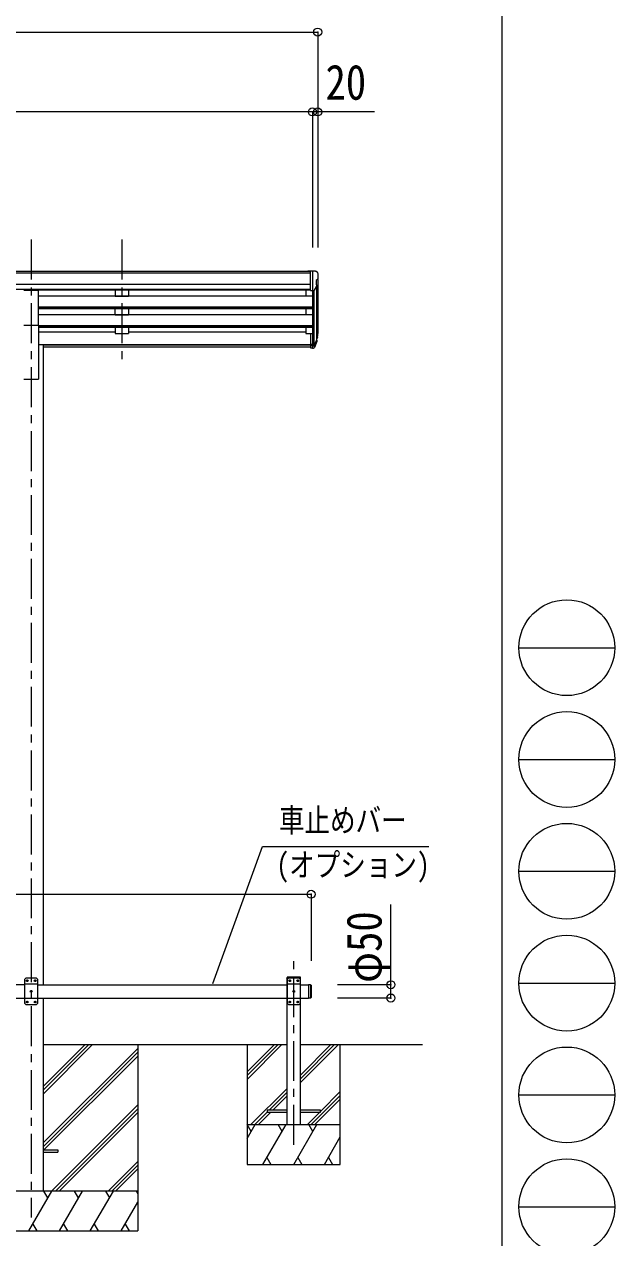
# Model space of a CAD drawing. Units: millimetres at full size, sheet at 1:30; details may follow other scales. Extents: x -8432 to 8432, y -5820 to 5820.
# Drawn here: x 6214 to 8432, y -3266 to 1292 of the extents above; entities that cross this region are included whole.
import ezdxf
from ezdxf.enums import TextEntityAlignment as Align

# ---------------------------------------------------------------- set-up
doc = ezdxf.new("R2010")
doc.units = ezdxf.units.MM
doc.header["$LTSCALE"] = 30
doc.header["$PDMODE"] = 32
doc.header["$PDSIZE"] = 30
doc.linetypes.add('CHAIN1', pattern=[8, 5, -1, 1, -1])
for name, color, linetype, lineweight in [('0-0_0', 7, 'Continuous', 9), ('0-1_本体', 5, 'CHAIN1', 9), ('0-3_ELV2', 4, 'Continuous', 9), ('0-6_OTH_LINE', 6, 'Continuous', 9), ('0-7_SHAPE', 7, 'Continuous', 9), ('F-0_240', 7, 'Continuous', 9)]:
    doc.layers.add(name, color=color, linetype=linetype, lineweight=lineweight)
doc.styles.add('ＭＳ ゴシック', font='')
doc.styles.get('ＭＳ ゴシック').set_extended_font_data('MS Gothic')

msp = doc.modelspace()

# ---------------------------------------------------------------- linework, layer by layer
at = {"layer": '0-0_0'}
for p, q in [((6285.12, -2726.54), (6470.75, -2540.91)), ((6285.12, -2712.39), (6456.61, -2540.91)), ((6285.12, -2698.25), (6442.47, -2540.91)), ((6285.12, -2540.91), (7201.12, -2540.91)), ((6639.92, -2540.91), (6639.92, -3240.9)), ((7051.12, -2671.54), (7181.75, -2540.91)), ((7051.12, -2657.4), (7167.61, -2540.91)), ((7051.12, -2643.25), (7153.47, -2540.91)), ((7051.12, -2540.91), (7051.12, -2990.91)), ((7251.12, -2655.39), (7365.6, -2540.91)), ((7251.12, -2669.53), (7379.74, -2540.91)), ((7251.12, -2683.67), (7393.88, -2540.91)), ((7251.12, -2540.91), (7710.15, -2540.91)), ((6285.12, -2910.38), (6639.92, -2555.58)), ((6285.12, -2924.52), (6639.92, -2569.73)), ((6287.38, -2936.41), (6639.92, -2583.87)), ((7065.6, -2840.91), (7201.12, -2705.39)), ((7133.74, -2786.91), (7201.12, -2719.53)), ((7147.88, -2786.91), (7201.12, -2733.67)), ((7291.87, -2840.91), (7401.12, -2731.66)), ((7326.12, -2792.52), (7401.12, -2717.52)), ((6316.73, -3090.9), (6639.92, -2767.72)), ((7306.01, -2840.91), (7401.12, -2745.8)), ((6330.87, -3090.9), (6639.92, -2781.86)), ((6345.01, -3090.9), (6639.92, -2796)), ((7079.74, -2840.91), (7126.12, -2794.53)), ((7093.88, -2840.91), (7139.88, -2794.91)), ((7277.73, -2840.91), (7323.73, -2794.91)), ((7051.12, -2840.91), (7401.12, -2840.91)), ((7051.12, -2894.02), (7081.78, -2840.91)), ((7066.78, -2866.89), (7051.78, -2840.91)), ((7110.65, -2990.91), (7197.25, -2840.91)), ((7182.25, -2866.89), (7167.25, -2840.91)), ((7226.12, -2990.91), (7312.72, -2840.91)), ((7297.72, -2866.89), (7282.72, -2840.91)), ((7341.59, -2990.91), (7401.12, -2887.8)), ((6528.86, -3090.9), (6639.92, -2979.85)), ((6543, -3090.9), (6639.92, -2993.99)), ((6557.14, -3090.9), (6639.92, -3008.13)), ((7125.65, -2964.93), (7140.65, -2990.91)), ((7241.12, -2964.93), (7256.12, -2990.91)), ((7356.59, -2964.93), (7371.59, -2990.91)), ((6639.92, -3090.9), (5839.92, -3090.9)), ((6231.07, -3240.9), (6317.68, -3090.9)), ((6302.68, -3116.89), (6287.68, -3090.9)), ((6346.54, -3240.9), (6433.15, -3090.9)), ((6418.15, -3116.89), (6403.15, -3090.9)), ((6462.02, -3240.9), (6548.62, -3090.9)), ((6518.62, -3090.9), (6533.62, -3116.89)), ((6634.09, -3090.9), (6639.92, -3101)), ((6577.48, -3240.9), (6639.92, -3132.77)), ((6246.07, -3214.92), (6261.07, -3240.9)), ((6361.54, -3214.93), (6376.54, -3240.9)), ((6477.01, -3214.93), (6492.01, -3240.9)), ((6592.48, -3214.93), (6607.48, -3240.9)), ((5839.92, -3240.9), (6639.92, -3240.9))]:
    msp.add_line(p, q, dxfattribs=at)
msp.add_lwpolyline([(7051.12, -2990.91), (7401.12, -2990.91), (7401.12, -2540.91)], dxfattribs=at)
at = {"layer": '0-1_本体'}
for p, q in [((6240.12, 483.5), (6240.12, -3190.91)), ((6580.12, 483.5), (6580.12, 5.98)), ((7226.12, -2917.46), (7226.12, -2201.43))]:
    msp.add_line(p, q, dxfattribs=at)
at = {"layer": '0-3_ELV2'}
for p, q in [((7289.62, 362.49), (2300.62, 362.49)), ((7289.62, 357.27), (2300.62, 357.27)), ((7279.62, 362.49), (7279.62, 364.01)), ((7308.12, 364.09), (7289.62, 364.09)), ((7296.12, 364.09), (7296.12, 130.37)), ((7308.12, 364.09), (7310.45, 363.95)), ((7310.12, 329.58), (7310.12, 313.3)), ((7315.59, 332.91), (7310.27, 329.84)), ((7311.21, 363.53), (7315.28, 357.72)), ((7316.12, 333.52), (7316.12, 130.74)), ((7318.12, 354.72), (7318.12, 354.09)), ((7289.62, 313.74), (2290.62, 313.74)), ((7289.62, 295.89), (2290.62, 295.89)), ((6212.62, 293.46), (6267.62, 293.46)), ((6267.62, 161.67), (6267.62, 293.46)), ((7289.62, 292.64), (6267.62, 292.64)), ((6555.12, 292.54), (6555.12, 270.68)), ((6605.12, 292.54), (6605.12, 270.68)), ((7271.12, 292.64), (7271.12, 270.58)), ((7289.62, 292.11), (7296.12, 292.11)), ((7296.12, 291.11), (7301.33, 291.43)), ((7302.12, 291.59), (7302.13, 85.59)), ((7303.74, 292.92), (7312.75, 308.52)), ((7311.15, 305.75), (7311.15, 104.03)), ((7296.12, 270.58), (6267.62, 270.58)), ((7296.12, 228.7), (6267.62, 228.7)), ((6555.12, 270.68), (6605.12, 270.68)), ((7296.12, 227.21), (6267.62, 227.21)), ((7296.12, 222.89), (6267.62, 222.89)), ((7296.12, 200.48), (6267.62, 200.48)), ((6555.12, 200.57), (6555.12, 222.89)), ((6555.12, 200.57), (6605.12, 200.57)), ((6605.12, 222.89), (6605.12, 200.57)), ((7271.12, 222.89), (7271.12, 200.48)), ((6212.62, 161.67), (6267.62, 161.67)), ((6267.62, 161.67), (6267.62, -40.91)), ((7296.12, 158.6), (6267.62, 158.6)), ((7296.12, 157.1), (6267.62, 157.1)), ((7296.12, 152.78), (6267.62, 152.78)), ((6555.12, 152.78), (6555.12, 129.74)), ((6605.12, 152.78), (6605.12, 129.74)), ((7271.12, 152.78), (7271.12, 129.74)), ((6555.12, 134.68), (6267.62, 134.68)), ((6555.12, 129.74), (6605.12, 129.74)), ((7271.12, 134.68), (6605.12, 134.68)), ((7271.12, 129.74), (7289.62, 129.74)), ((7289.62, 130.37), (7296.12, 130.37)), ((7289.62, 130.37), (7289.62, 76.34)), ((7296.12, 130.37), (7296.12, 75.6)), ((7302.55, 86.02), (7310.31, 101.42)), ((7311.75, 101.07), (7303.56, 84.89)), ((7312.37, 100.5), (7303.56, 76.95)), ((7314.42, 117.56), (7311.15, 110.5)), ((7315.02, 116.18), (7311.15, 108.23)), ((7312.71, 104.91), (7312.37, 100.5)), ((6285.32, 88.09), (6267.62, 88.09)), ((6285.32, 88.09), (6285.32, -2315.91)), ((7289.62, 87.67), (6285.32, 87.67)), ((7289.62, 86.27), (6285.32, 86.27)), ((7289.62, 78.58), (6285.32, 78.58)), ((7289.62, 90.24), (7296.12, 90.24)), ((7289.62, 85.36), (7296.12, 85.36)), ((7289.62, 76.34), (7296.12, 76.34)), ((7296.12, 85.34), (7301.25, 85.34)), ((7296.12, 83.53), (7300.96, 83.53)), ((7296.12, 75.6), (7300.96, 75.6)), ((6212.62, -40.91), (6267.62, -40.91)), ((6215.12, -2315.91), (4815.12, -2315.91)), ((6220.12, -2290.91), (6215.12, -2295.91)), ((6215.12, -2295.91), (6215.12, -2385.91)), ((6265.12, -2313.61), (6215.12, -2313.61)), ((6260.12, -2290.91), (6220.12, -2290.91)), ((6223.86, -2300.49), (6223.02, -2300.49)), ((6226.38, -2301.33), (6227.22, -2301.33)), ((6253.86, -2300.49), (6253.02, -2300.49)), ((6256.38, -2301.33), (6257.22, -2301.33)), ((6260.12, -2290.91), (6265.12, -2295.91)), ((6265.12, -2385.91), (6265.12, -2295.91)), ((6265.12, -2315.91), (7201.12, -2315.91)), ((7200.82, -2290.91), (7200.93, -2288.85)), ((7251.42, -2290.91), (7200.82, -2290.91)), ((7206.12, -2290.91), (7201.12, -2295.91)), ((7201.12, -2840.91), (7201.12, -2290.91)), ((7201.12, -2295.91), (7201.12, -2385.91)), ((7251.12, -2313.61), (7201.12, -2313.61)), ((7250.31, -2287.91), (7201.92, -2287.91)), ((7246.12, -2290.91), (7206.12, -2290.91)), ((7209.86, -2300.49), (7209.02, -2300.49)), ((7209.02, -2300.49), (7209.02, -2301.33)), ((7209.02, -2301.33), (7209.86, -2301.33)), ((7210.7, -2298.81), (7210.7, -2299.65)), ((7211.54, -2298.81), (7210.7, -2298.81)), ((7210.7, -2302.17), (7210.7, -2303.01)), ((7210.7, -2303.01), (7211.54, -2303.01)), ((7211.54, -2299.65), (7211.54, -2298.81)), ((7211.54, -2303.01), (7211.54, -2302.17)), ((7213.22, -2300.49), (7212.38, -2300.49)), ((7212.38, -2301.33), (7213.22, -2301.33)), ((7213.22, -2301.33), (7213.22, -2300.49)), ((7239.86, -2300.49), (7239.02, -2300.49)), ((7239.02, -2300.49), (7239.02, -2301.33)), ((7239.02, -2301.33), (7239.86, -2301.33)), ((7240.7, -2298.81), (7240.7, -2299.65)), ((7241.54, -2298.81), (7240.7, -2298.81)), ((7240.7, -2302.17), (7240.7, -2303.01)), ((7240.7, -2303.01), (7241.54, -2303.01)), ((7241.54, -2299.65), (7241.54, -2298.81)), ((7241.54, -2303.01), (7241.54, -2302.17)), ((7243.22, -2300.49), (7242.38, -2300.49)), ((7242.38, -2301.33), (7243.22, -2301.33)), ((7243.22, -2301.33), (7243.22, -2300.49)), ((7246.12, -2290.91), (7251.12, -2295.91)), ((7251.12, -2840.91), (7251.12, -2290.91)), ((7251.12, -2385.91), (7251.12, -2295.91)), ((7251.12, -2315.91), (7281.12, -2315.91)), ((7251.42, -2290.91), (7251.31, -2288.85)), ((7289.12, -2315.91), (7281.12, -2315.91)), ((7281.12, -2315.91), (7281.12, -2365.91)), ((4815.12, -2365.91), (6215.12, -2365.91)), ((6265.12, -2368.21), (6215.12, -2368.21)), ((6238.86, -2340.49), (6238.02, -2340.49)), ((6241.38, -2341.33), (6242.22, -2341.33)), ((6265.12, -2365.91), (7201.12, -2365.91)), ((6285.12, -2365.91), (6285.12, -3090.91)), ((7251.12, -2368.21), (7201.12, -2368.21)), ((7224.86, -2340.49), (7224.02, -2340.49)), ((7224.02, -2340.49), (7224.02, -2341.33)), ((7224.02, -2341.33), (7224.86, -2341.33)), ((7225.7, -2338.81), (7225.7, -2339.65)), ((7226.54, -2338.81), (7225.7, -2338.81)), ((7225.7, -2342.17), (7225.7, -2343.01)), ((7225.7, -2343.01), (7226.54, -2343.01)), ((7226.54, -2339.65), (7226.54, -2338.81)), ((7226.54, -2343.01), (7226.54, -2342.17)), ((7228.22, -2340.49), (7227.38, -2340.49)), ((7227.38, -2341.33), (7228.22, -2341.33)), ((7228.22, -2341.33), (7228.22, -2340.49)), ((7251.12, -2365.91), (7281.12, -2365.91)), ((7289.12, -2365.91), (7281.12, -2365.91)), ((6220.12, -2390.91), (6215.12, -2385.91)), ((6220.12, -2390.91), (6260.12, -2390.91)), ((6223.86, -2380.49), (6223.02, -2380.49)), ((6226.38, -2381.33), (6227.22, -2381.33)), ((6253.86, -2380.49), (6253.02, -2380.49)), ((6256.38, -2381.33), (6257.22, -2381.33)), ((6260.12, -2390.91), (6265.12, -2385.91)), ((7206.12, -2390.91), (7201.12, -2385.91)), ((7206.12, -2390.91), (7246.12, -2390.91)), ((7209.86, -2380.49), (7209.02, -2380.49)), ((7209.02, -2380.49), (7209.02, -2381.33)), ((7209.02, -2381.33), (7209.86, -2381.33)), ((7210.7, -2378.81), (7210.7, -2379.65)), ((7211.54, -2378.81), (7210.7, -2378.81)), ((7210.7, -2382.17), (7210.7, -2383.01)), ((7210.7, -2383.01), (7211.54, -2383.01)), ((7211.54, -2379.65), (7211.54, -2378.81)), ((7211.54, -2383.01), (7211.54, -2382.17)), ((7213.22, -2380.49), (7212.38, -2380.49)), ((7212.38, -2381.33), (7213.22, -2381.33)), ((7213.22, -2381.33), (7213.22, -2380.49)), ((7239.86, -2380.49), (7239.02, -2380.49)), ((7239.02, -2380.49), (7239.02, -2381.33)), ((7239.02, -2381.33), (7239.86, -2381.33)), ((7240.7, -2378.81), (7240.7, -2379.65)), ((7241.54, -2378.81), (7240.7, -2378.81)), ((7240.7, -2382.17), (7240.7, -2383.01)), ((7240.7, -2383.01), (7241.54, -2383.01)), ((7241.54, -2379.65), (7241.54, -2378.81)), ((7241.54, -2383.01), (7241.54, -2382.17)), ((7243.22, -2380.49), (7242.38, -2380.49)), ((7242.38, -2381.33), (7243.22, -2381.33)), ((7243.22, -2381.33), (7243.22, -2380.49)), ((7246.12, -2390.91), (7251.12, -2385.91)), ((7201.12, -2786.91), (7126.12, -2786.91)), ((7126.12, -2786.91), (7126.12, -2794.91)), ((7126.12, -2794.91), (7201.12, -2794.91)), ((7326.12, -2786.91), (7251.12, -2786.91)), ((7251.12, -2794.91), (7326.12, -2794.91)), ((7326.12, -2794.91), (7326.12, -2786.91)), ((6285.12, -2936.41), (6339.92, -2936.41)), ((6285.12, -2945.41), (6339.92, -2945.41)), ((6339.92, -2936.41), (6339.92, -2945.41))]:
    msp.add_line(p, q, dxfattribs=at)
for points in [[(7289.62, 292.11), (7289.62, 364.09), (7279.62, 364.01)], [(6223.02, -2300.49), (6223.02, -2301.33), (6223.86, -2301.33)], [(6225.54, -2299.65), (6225.54, -2298.81), (6224.7, -2298.81), (6224.7, -2299.65)], [(6224.7, -2302.17), (6224.7, -2303.01), (6225.54, -2303.01), (6225.54, -2302.17)], [(6227.22, -2301.33), (6227.22, -2300.49), (6226.38, -2300.49)], [(6253.02, -2300.49), (6253.02, -2301.33), (6253.86, -2301.33)], [(6255.54, -2299.65), (6255.54, -2298.81), (6254.7, -2298.81), (6254.7, -2299.65)], [(6254.7, -2302.17), (6254.7, -2303.01), (6255.54, -2303.01), (6255.54, -2302.17)], [(6257.22, -2301.33), (6257.22, -2300.49), (6256.38, -2300.49)], [(7291.12, -2317.91), (7289.12, -2315.91), (7289.12, -2365.91)], [(7291.12, -2317.91), (7291.12, -2363.91), (7289.12, -2365.91)], [(6238.02, -2340.49), (6238.02, -2341.33), (6238.86, -2341.33)], [(6240.54, -2339.65), (6240.54, -2338.81), (6239.7, -2338.81), (6239.7, -2339.65)], [(6239.7, -2342.17), (6239.7, -2343.01), (6240.54, -2343.01), (6240.54, -2342.17)], [(6242.22, -2341.33), (6242.22, -2340.49), (6241.38, -2340.49)], [(6223.02, -2380.49), (6223.02, -2381.33), (6223.86, -2381.33)], [(6225.54, -2379.65), (6225.54, -2378.81), (6224.7, -2378.81), (6224.7, -2379.65)], [(6224.7, -2382.17), (6224.7, -2383.01), (6225.54, -2383.01), (6225.54, -2382.17)], [(6227.22, -2381.33), (6227.22, -2380.49), (6226.38, -2380.49)], [(6253.02, -2380.49), (6253.02, -2381.33), (6253.86, -2381.33)], [(6255.54, -2379.65), (6255.54, -2378.81), (6254.7, -2378.81), (6254.7, -2379.65)], [(6254.7, -2382.17), (6254.7, -2383.01), (6255.54, -2383.01), (6255.54, -2382.17)], [(6257.22, -2381.33), (6257.22, -2380.49), (6256.38, -2380.49)]]:
    msp.add_lwpolyline(points, dxfattribs=at)
for centre in [(6225.12, -2300.91), (6255.12, -2300.91), (7211.12, -2300.91), (7241.12, -2300.91), (6240.12, -2340.91), (7226.12, -2340.91), (6225.12, -2380.91), (6255.12, -2380.91), (7211.12, -2380.91), (7241.12, -2380.91)]:
    msp.add_circle(centre, 3.5, dxfattribs=at)
for centre, radius, start, end in [((7310.42, 329.58), 0.3, 120, 180), ((7310.39, 362.95), 1, 35, 86.5), ((7315.12, 354.72), 3, 0, 87), ((7311.21, 337.28), 6.18, 315.00103, 354.2965), ((7116.12, 354.09), 202, 355.05096, 0), ((7301.14, 294.42), 3, 273.5, 330), ((7310.42, 313.3), 0.3, 180, 265.2833), ((7310.15, 310.02), 3, 330, 85.2833), ((7285.53, 127.06), 30.41, 341.80266, 352.8448), ((7286.94, 125.3), 29.53, 342.01856, 353.49194), ((6223.86, -2299.65), 0.84, 270, 0), ((6223.86, -2302.17), 0.84, 0, 90), ((6226.38, -2299.65), 0.84, 180, 270), ((6226.38, -2302.17), 0.84, 90, 180), ((6253.86, -2299.65), 0.84, 270, 0), ((6253.86, -2302.17), 0.84, 0, 90), ((6256.38, -2299.65), 0.84, 180, 270), ((6256.38, -2302.17), 0.84, 90, 180), ((7201.92, -2288.91), 1, 90, 176.99994), ((7209.86, -2299.65), 0.84, 270, 0), ((7209.86, -2302.17), 0.84, 0, 90), ((7212.38, -2299.65), 0.84, 180, 270), ((7212.38, -2302.17), 0.84, 90, 180), ((7239.86, -2299.65), 0.84, 270, 0), ((7239.86, -2302.17), 0.84, 0, 90), ((7242.38, -2299.65), 0.84, 180, 270), ((7242.38, -2302.17), 0.84, 90, 180), ((7250.31, -2288.91), 1, 3.00011, 90), ((6238.86, -2339.65), 0.84, 270, 0), ((6238.86, -2342.17), 0.84, 0, 90), ((6241.38, -2339.65), 0.84, 180, 270), ((6241.38, -2342.17), 0.84, 90, 180), ((7224.86, -2339.65), 0.84, 270, 0), ((7224.86, -2342.17), 0.84, 0, 90), ((7227.38, -2339.65), 0.84, 180, 270), ((7227.38, -2342.17), 0.84, 90, 180), ((6223.86, -2379.65), 0.84, 270, 0), ((6223.86, -2382.17), 0.84, 0, 90), ((6226.38, -2379.65), 0.84, 180, 270), ((6226.38, -2382.17), 0.84, 90, 180), ((6253.86, -2379.65), 0.84, 270, 0), ((6253.86, -2382.17), 0.84, 0, 90), ((6256.38, -2379.65), 0.84, 180, 270), ((6256.38, -2382.17), 0.84, 90, 180), ((7209.86, -2379.65), 0.84, 270, 0), ((7209.86, -2382.17), 0.84, 0, 90), ((7212.38, -2379.65), 0.84, 180, 270), ((7212.38, -2382.17), 0.84, 90, 180), ((7239.86, -2379.65), 0.84, 270, 0), ((7239.86, -2382.17), 0.84, 0, 90), ((7242.38, -2379.65), 0.84, 180, 270), ((7242.38, -2382.17), 0.84, 90, 180)]:
    msp.add_arc(centre, radius, start, end, dxfattribs=at)
for centre, major_axis, ratio, start_param, end_param in [((7226.2, 124.96), (88.05, 0), 0.90356, 5.9828017, 6.0168888), ((7311.41, 104.91), (-1.3, 0), 0.90356, 2.9359903, 4.9130961), ((7225.49, 121.1), (89.07, 0), 0.90356, 6.0316505, 6.077583), ((7228.26, 131.54), (-87.93, 4.42), 0.541684, 3.060334, 3.2172517), ((7227.47, 124.87), (89.06, 1.43), 0.57596, 6.1985533, 6.3701348), ((7300.96, 86.24), (3, 0), 0.90356, 4.712389, 5.7595865), ((7300.96, 78.31), (-3, 0), 0.90356, 1.5707963, 2.6179939), ((7301.25, 86.7), (1.5, 0), 0.90356, 4.712389, 5.7595865)]:
    msp.add_ellipse(centre, major_axis=major_axis, ratio=ratio, start_param=start_param, end_param=end_param, dxfattribs=at)
at = {"layer": '0-6_OTH_LINE'}
for p, q in [((-2747.88, 1262.49), (7316.12, 1262.49)), ((7316.12, 1262.49), (7316.12, 452.92)), ((7296.12, 962.49), (2284.12, 962.49)), ((7296.12, 962.49), (7296.12, 452.92)), ((7316.12, 962.49), (7296.12, 962.49)), ((7316.12, 962.49), (7316.12, 452.92)), ((7529.52, 962.49), (7316.12, 962.49)), ((2289.12, -1976.15), (7291.12, -1976.15)), ((7291.12, -1976.15), (7291.12, -2226.15)), ((7591.12, -2315.91), (7391.12, -2315.91)), ((7591.12, -2365.91), (7391.12, -2365.91))]:
    msp.add_line(p, q, dxfattribs=at)
msp.add_lwpolyline([(7591.12, -2365.91), (7591.12, -2315.91), (7591.12, -2014.32)], dxfattribs=at)
for p in [(7316.12, 1262.49), (7296.12, 962.49), (7316.12, 962.49), (7291.12, -1976.15), (7591.12, -2315.91), (7591.12, -2365.91)]:
    msp.add_point(p, dxfattribs=at)
at = {"layer": '0-7_SHAPE', "color": 6}
for p, q in [((6921.82, -2310.85), (7108.47, -1796.52)), ((7108.47, -1796.52), (7734.06, -1796.52))]:
    msp.add_line(p, q, dxfattribs=at)
at = {"layer": 'F-0_240', "color": 5}
msp.add_line((8007.94, 5820), (8007.94, -5820), dxfattribs=at)
at = {"layer": 'F-0_240', "color": 4}
for p, q in [((8072.06, -1050), (8432.06, -1050)), ((8072.06, -1470), (8432.06, -1470)), ((8072.06, -1890), (8432.06, -1890)), ((8072.06, -2310), (8432.06, -2310)), ((8072.06, -2730), (8432.06, -2730)), ((8072.06, -3150), (8432.06, -3150))]:
    msp.add_line(p, q, dxfattribs=at)
for centre in [(8252.05, -1050), (8252.05, -1470), (8252.05, -1890), (8252.05, -2310), (8252.05, -2730), (8252.05, -3150)]:
    msp.add_circle(centre, 180, dxfattribs=at)

# ---------------------------------------------------------------- texts
at = {"layer": '0-6_OTH_LINE', "color": 7, "style": 'ＭＳ ゴシック', "width": 0.85}
msp.add_text('20', height=132, dxfattribs=at).set_placement((7345.55, 968.67), align=Align.BOTTOM_LEFT)
msp.add_text('φ50', height=132, rotation=90, dxfattribs=at).set_placement((7595.78, -2308.97), align=Align.BOTTOM_LEFT)
at = {"layer": '0-7_SHAPE', "style": 'ＭＳ ゴシック', "width": 0.8}
for s, p in [('車止めバー', (7170.47, -1768.51)), ('(オプション)', (7161.1, -1935.83))]:
    msp.add_text(s, height=87.98, dxfattribs=at).set_placement(p, align=Align.BOTTOM_LEFT)

doc.saveas('drawing.dxf')
